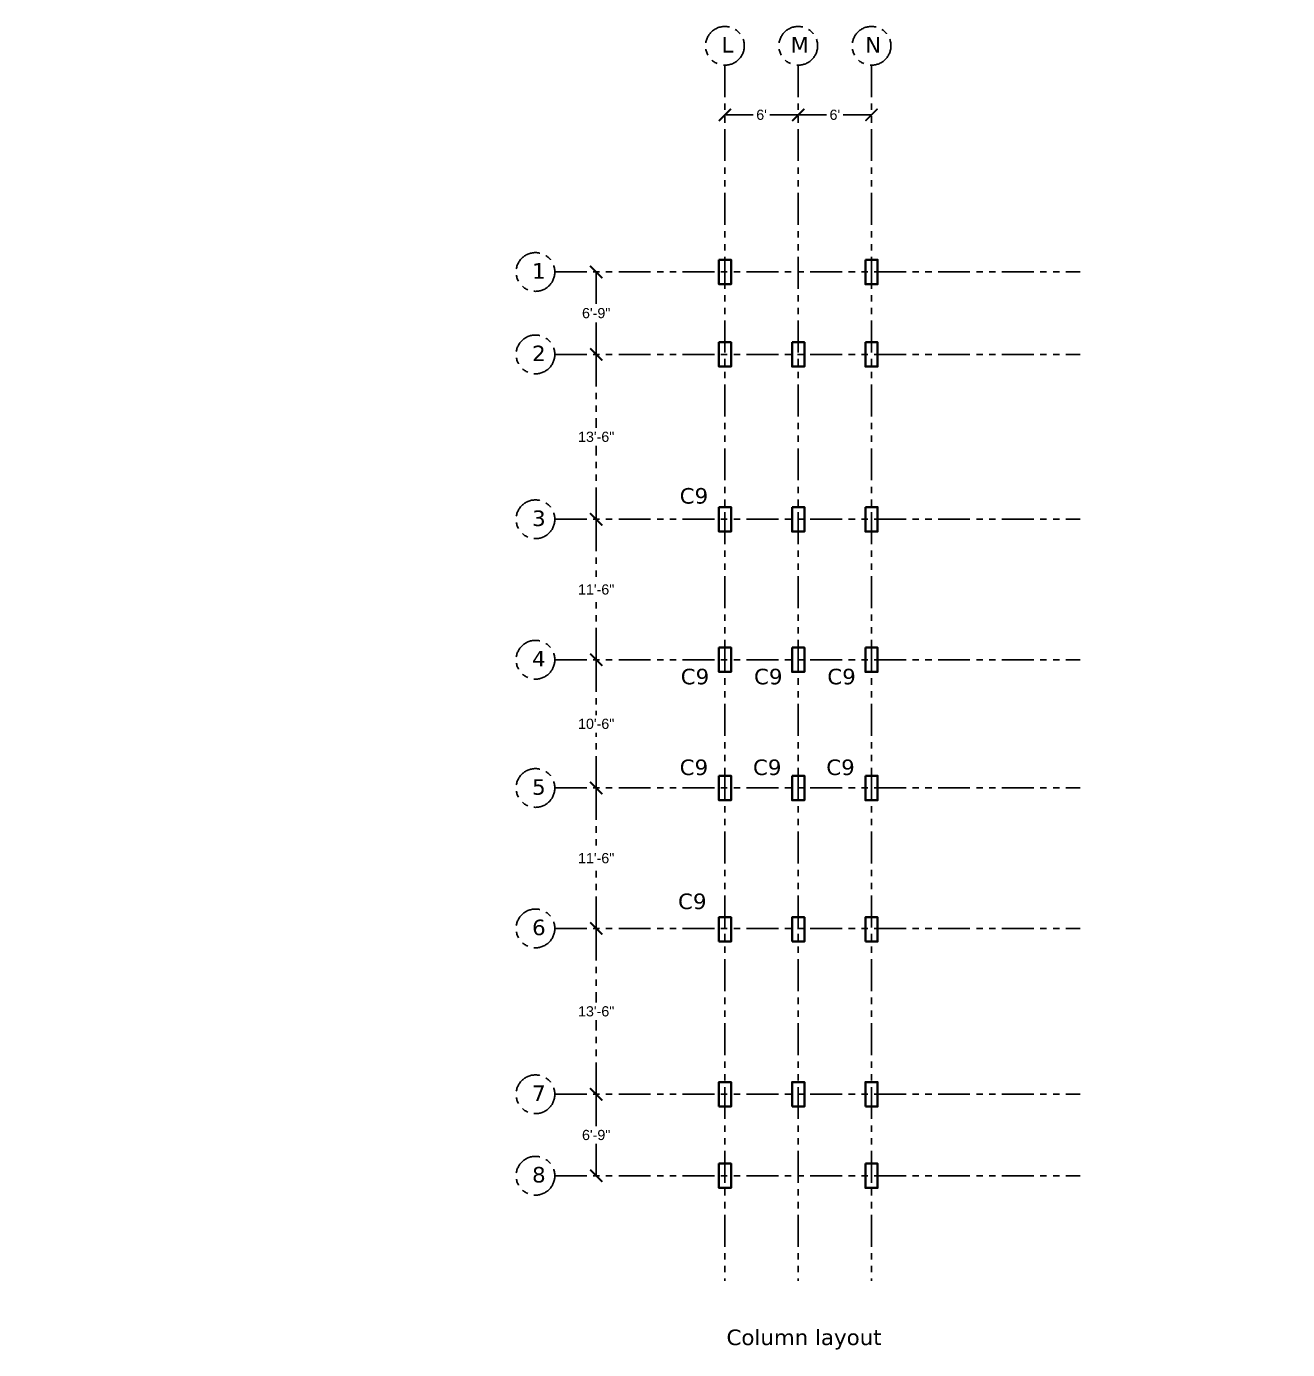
# Model space of a CAD drawing. Header units: feet. Extents: x 15113 to 123217, y -97269 to -8247.
# Drawn here: x 55367 to 56606, y -48833 to -47533 of the extents above; entities that cross this region are included whole.
import ezdxf

# ---------------------------------------------------------------- set-up
doc = ezdxf.new("R2010")
doc.units = ezdxf.units.FT
doc.header["$LTSCALE"] = 50.2
doc.header["$MEASUREMENT"] = 0
doc.header["$PDMODE"] = 3
doc.linetypes.add('PHANTOM2', pattern=[1.25, 0.625, -0.125, 0.125, -0.125, 0.125, -0.125])
doc.layers.get('0').update_dxf_attribs({"lineweight": 35})
doc.layers.add('drg seal txt', color=7, linetype='Continuous')
doc.layers.add('Str Column', color=50, linetype='Continuous', lineweight=35)
doc.layers.add('Str LBL', color=3, linetype='Continuous', lineweight=35)
doc.layers.add('Str grid', color=7, linetype='Continuous', true_color=0x17d337)
doc.styles.get("Standard").update_dxf_attribs({"font": 'arial.ttf'})
doc.dimstyles.new('Copy of Standard', dxfattribs={"dimscale": 40, "dimtxt": 0.25, "dimasz": 0.3, "dimexe": 0.18, "dimexo": 5, "dimgap": 0.09, "dimtad": 0, "dimtih": 1, "dimtoh": 1, "dimdec": 0, "dimzin": 0, "dimdsep": 46, "dimlunit": 4, "dimtxsty": 'Standard', "dimcen": 0.2, "dimse1": 1, "dimse2": 1, "dimadec": 0, "dimazin": 0, "dimtfac": 1, "dimtdec": 0, "dimtofl": 0, "dimtmove": 0, "dimatfit": 3, "dimfxl": 1, "dimtolj": 1, "dimtzin": 0, "dimarcsym": 0})

# ---------------------------------------------------------------- blocks, each defined once
blk = doc.blocks.new('_ArchTick')
at = {"color": 0, "linetype": 'ByBlock', "const_width": 0.15}
blk.add_lwpolyline([(-0.5, -0.5), (0.5, 0.5)], dxfattribs=at)
blk = doc.blocks.new('*D1051')
at = {"layer": 'Defpoints', "color": 0, "linetype": 'PHANTOM2', "transparency": 16777216}
for p in [(55927.2, -48155.2), (55927.2, -48281.2), (55927.2, -48281.2)]:
    blk.add_point(p, dxfattribs=at)
at = {"layer": 'Str grid', "color": 0, "linetype": 'PHANTOM2', "lineweight": -2, "transparency": 16777216}
for p, q in [((55927.2, -48155.2), (55927.2, -48209.5)), ((55927.2, -48281.2), (55927.2, -48226.9))]:
    blk.add_line(p, q, dxfattribs=at)
at = {"layer": 'Str grid', "color": 0, "linetype": 'PHANTOM2', "lineweight": -2, "transparency": 16777216, "xscale": 12, "yscale": 12, "zscale": 12}
for p, rotation in [((55927.2, -48155.2), 90), ((55927.2, -48281.2), 270)]:
    blk.add_blockref('_ArchTick', p, dxfattribs=dict(at, rotation=rotation))
at = {"layer": 'Str grid', "color": 0, "linetype": 'PHANTOM2', "transparency": 16777216, "insert": (55927.2, -48218.2), "char_height": 10, "attachment_point": 5}
blk.add_mtext('\\A1;10\'-6"', dxfattribs=at)
blk = doc.blocks.new('*D1043')
at = {"layer": 'Defpoints', "color": 0, "linetype": 'PHANTOM2', "transparency": 16777216}
for p in [(55927.2, -48017.2), (55927.2, -48155.2), (55927.2, -48155.2)]:
    blk.add_point(p, dxfattribs=at)
at = {"layer": 'Str grid', "color": 0, "linetype": 'PHANTOM2', "lineweight": -2, "transparency": 16777216}
for p, q in [((55927.2, -48017.2), (55927.2, -48077.5)), ((55927.2, -48155.2), (55927.2, -48094.9))]:
    blk.add_line(p, q, dxfattribs=at)
at = {"layer": 'Str grid', "color": 0, "linetype": 'PHANTOM2', "lineweight": -2, "transparency": 16777216, "xscale": 12, "yscale": 12, "zscale": 12}
for p, rotation in [((55927.2, -48017.2), 90), ((55927.2, -48155.2), 270)]:
    blk.add_blockref('_ArchTick', p, dxfattribs=dict(at, rotation=rotation))
at = {"layer": 'Str grid', "color": 0, "linetype": 'PHANTOM2', "transparency": 16777216, "insert": (55927.2, -48086.2), "char_height": 10, "attachment_point": 5}
blk.add_mtext('\\A1;11\'-6"', dxfattribs=at)
blk = doc.blocks.new('*D1044')
at = {"layer": 'Defpoints', "color": 0, "linetype": 'PHANTOM2', "transparency": 16777216}
for p in [(55927.2, -48582.2), (55927.2, -48662.2), (55927.2, -48662.2)]:
    blk.add_point(p, dxfattribs=at)
at = {"layer": 'Str grid', "color": 0, "linetype": 'PHANTOM2', "lineweight": -2, "transparency": 16777216}
for p, q in [((55927.2, -48582.2), (55927.2, -48613.5)), ((55927.2, -48662.2), (55927.2, -48630.9))]:
    blk.add_line(p, q, dxfattribs=at)
at = {"layer": 'Str grid', "color": 0, "linetype": 'PHANTOM2', "lineweight": -2, "transparency": 16777216, "xscale": 12, "yscale": 12, "zscale": 12}
for p, rotation in [((55927.2, -48582.2), 90), ((55927.2, -48662.2), 270)]:
    blk.add_blockref('_ArchTick', p, dxfattribs=dict(at, rotation=rotation))
at = {"layer": 'Str grid', "color": 0, "linetype": 'PHANTOM2', "transparency": 16777216, "insert": (55927.2, -48622.2), "char_height": 10, "attachment_point": 5}
blk.add_mtext('\\A1;6\'-9"', dxfattribs=at)
blk = doc.blocks.new('*D1045')
at = {"layer": 'Defpoints', "color": 0, "linetype": 'PHANTOM2', "transparency": 16777216}
for p in [(55927.2, -48419.2), (55927.2, -48582.2), (55927.2, -48582.2)]:
    blk.add_point(p, dxfattribs=at)
at = {"layer": 'Str grid', "color": 0, "linetype": 'PHANTOM2', "lineweight": -2, "transparency": 16777216}
for p, q in [((55927.2, -48419.2), (55927.2, -48492)), ((55927.2, -48582.2), (55927.2, -48509.4))]:
    blk.add_line(p, q, dxfattribs=at)
at = {"layer": 'Str grid', "color": 0, "linetype": 'PHANTOM2', "lineweight": -2, "transparency": 16777216, "xscale": 12, "yscale": 12, "zscale": 12}
for p, rotation in [((55927.2, -48419.2), 90), ((55927.2, -48582.2), 270)]:
    blk.add_blockref('_ArchTick', p, dxfattribs=dict(at, rotation=rotation))
at = {"layer": 'Str grid', "color": 0, "linetype": 'PHANTOM2', "transparency": 16777216, "insert": (55927.2, -48500.7), "char_height": 10, "attachment_point": 5}
blk.add_mtext('\\A1;13\'-6"', dxfattribs=at)
blk = doc.blocks.new('*D1046')
at = {"layer": 'Defpoints', "color": 0, "linetype": 'PHANTOM2', "transparency": 16777216}
for p in [(55927.2, -48281.2), (55927.2, -48419.2), (55927.2, -48419.2)]:
    blk.add_point(p, dxfattribs=at)
at = {"layer": 'Str grid', "color": 0, "linetype": 'PHANTOM2', "lineweight": -2, "transparency": 16777216}
for p, q in [((55927.2, -48281.2), (55927.2, -48341.5)), ((55927.2, -48419.2), (55927.2, -48358.9))]:
    blk.add_line(p, q, dxfattribs=at)
at = {"layer": 'Str grid', "color": 0, "linetype": 'PHANTOM2', "lineweight": -2, "transparency": 16777216, "xscale": 12, "yscale": 12, "zscale": 12}
for p, rotation in [((55927.2, -48281.2), 90), ((55927.2, -48419.2), 270)]:
    blk.add_blockref('_ArchTick', p, dxfattribs=dict(at, rotation=rotation))
at = {"layer": 'Str grid', "color": 0, "linetype": 'PHANTOM2', "transparency": 16777216, "insert": (55927.2, -48350.2), "char_height": 10, "attachment_point": 5}
blk.add_mtext('\\A1;11\'-6"', dxfattribs=at)
blk = doc.blocks.new('*D1047')
at = {"layer": 'Defpoints', "color": 0, "linetype": 'PHANTOM2', "transparency": 16777216}
for p in [(56053.7, -47619.8), (56125.7, -47619.8), (56125.7, -47619.8)]:
    blk.add_point(p, dxfattribs=at)
at = {"layer": 'Str grid', "color": 0, "linetype": 'PHANTOM2', "lineweight": -2, "transparency": 16777216}
for p, q in [((56053.7, -47619.8), (56081.5, -47619.8)), ((56125.7, -47619.8), (56097.9, -47619.8))]:
    blk.add_line(p, q, dxfattribs=at)
at = {"layer": 'Str grid', "color": 0, "linetype": 'PHANTOM2', "lineweight": -2, "transparency": 16777216, "xscale": 12, "yscale": 12, "zscale": 12, "rotation": 180}
blk.add_blockref('_ArchTick', (56053.7, -47619.8), dxfattribs=at)
at = {"layer": 'Str grid', "color": 0, "linetype": 'PHANTOM2', "lineweight": -2, "transparency": 16777216, "xscale": 12, "yscale": 12, "zscale": 12}
blk.add_blockref('_ArchTick', (56125.7, -47619.8), dxfattribs=at)
at = {"layer": 'Str grid', "color": 0, "linetype": 'PHANTOM2', "transparency": 16777216, "insert": (56089.7, -47619.8), "char_height": 10, "attachment_point": 5}
blk.add_mtext("\\A1;6'", dxfattribs=at)
blk = doc.blocks.new('*D1048')
at = {"layer": 'Defpoints', "color": 0, "linetype": 'PHANTOM2', "transparency": 16777216}
for p in [(56125.7, -47619.8), (56197.7, -47619.8), (56197.7, -47619.8)]:
    blk.add_point(p, dxfattribs=at)
at = {"layer": 'Str grid', "color": 0, "linetype": 'PHANTOM2', "lineweight": -2, "transparency": 16777216}
for p, q in [((56125.7, -47619.8), (56153.5, -47619.8)), ((56197.7, -47619.8), (56169.9, -47619.8))]:
    blk.add_line(p, q, dxfattribs=at)
at = {"layer": 'Str grid', "color": 0, "linetype": 'PHANTOM2', "lineweight": -2, "transparency": 16777216, "xscale": 12, "yscale": 12, "zscale": 12, "rotation": 180}
blk.add_blockref('_ArchTick', (56125.7, -47619.8), dxfattribs=at)
at = {"layer": 'Str grid', "color": 0, "linetype": 'PHANTOM2', "lineweight": -2, "transparency": 16777216, "xscale": 12, "yscale": 12, "zscale": 12}
blk.add_blockref('_ArchTick', (56197.7, -47619.8), dxfattribs=at)
at = {"layer": 'Str grid', "color": 0, "linetype": 'PHANTOM2', "transparency": 16777216, "insert": (56161.7, -47619.8), "char_height": 10, "attachment_point": 5}
blk.add_mtext("\\A1;6'", dxfattribs=at)
blk = doc.blocks.new('*D1049')
at = {"layer": 'Defpoints', "color": 0, "linetype": 'PHANTOM2', "transparency": 16777216}
for p in [(55927.2, -47855.2), (55927.2, -48017.2), (55927.2, -48017.2)]:
    blk.add_point(p, dxfattribs=at)
at = {"layer": 'Str grid', "color": 0, "linetype": 'PHANTOM2', "lineweight": -2, "transparency": 16777216}
for p, q in [((55927.2, -47855.2), (55927.2, -47927.5)), ((55927.2, -48017.2), (55927.2, -47944.9))]:
    blk.add_line(p, q, dxfattribs=at)
at = {"layer": 'Str grid', "color": 0, "linetype": 'PHANTOM2', "lineweight": -2, "transparency": 16777216, "xscale": 12, "yscale": 12, "zscale": 12}
for p, rotation in [((55927.2, -47855.2), 90), ((55927.2, -48017.2), 270)]:
    blk.add_blockref('_ArchTick', p, dxfattribs=dict(at, rotation=rotation))
at = {"layer": 'Str grid', "color": 0, "linetype": 'PHANTOM2', "transparency": 16777216, "insert": (55927.2, -47936.2), "char_height": 10, "attachment_point": 5}
blk.add_mtext('\\A1;13\'-6"', dxfattribs=at)
blk = doc.blocks.new('*D1050')
at = {"layer": 'Defpoints', "color": 0, "linetype": 'PHANTOM2', "transparency": 16777216}
for p in [(55927.2, -47774.2), (55927.2, -47855.2), (55927.2, -47855.2)]:
    blk.add_point(p, dxfattribs=at)
at = {"layer": 'Str grid', "color": 0, "linetype": 'PHANTOM2', "lineweight": -2, "transparency": 16777216}
for p, q in [((55927.2, -47774.2), (55927.2, -47806)), ((55927.2, -47855.2), (55927.2, -47823.4))]:
    blk.add_line(p, q, dxfattribs=at)
at = {"layer": 'Str grid', "color": 0, "linetype": 'PHANTOM2', "lineweight": -2, "transparency": 16777216, "xscale": 12, "yscale": 12, "zscale": 12}
for p, rotation in [((55927.2, -47774.2), 90), ((55927.2, -47855.2), 270)]:
    blk.add_blockref('_ArchTick', p, dxfattribs=dict(at, rotation=rotation))
at = {"layer": 'Str grid', "color": 0, "linetype": 'PHANTOM2', "transparency": 16777216, "insert": (55927.2, -47814.7), "char_height": 10, "attachment_point": 5}
blk.add_mtext('\\A1;6\'-9"', dxfattribs=at)
blk = doc.blocks.new('*D1069')
at = {"layer": 'Defpoints', "color": 0, "linetype": 'PHANTOM2', "transparency": 16777216}
for p in [(59402.8, -48172.5), (42253.6, -48298.5), (59402.8, -48298.5)]:
    blk.add_point(p, dxfattribs=at)
at = {"layer": 'Str grid', "color": 0, "linetype": 'PHANTOM2', "lineweight": -2, "transparency": 16777216}
for p, q in [((59402.8, -48172.5), (59402.8, -48226.8)), ((59402.8, -48298.5), (59402.8, -48244.2))]:
    blk.add_line(p, q, dxfattribs=at)
at = {"layer": 'Str grid', "color": 0, "linetype": 'PHANTOM2', "lineweight": -2, "transparency": 16777216, "xscale": 12, "yscale": 12, "zscale": 12}
for p, rotation in [((59402.8, -48172.5), 90), ((59402.8, -48298.5), 270)]:
    blk.add_blockref('_ArchTick', p, dxfattribs=dict(at, rotation=rotation))
at = {"layer": 'Str grid', "color": 0, "linetype": 'PHANTOM2', "transparency": 16777216, "insert": (59402.8, -48235.5), "char_height": 10, "attachment_point": 5}
blk.add_mtext('\\A1;10\'-6"', dxfattribs=at)

msp = doc.modelspace()

# ---------------------------------------------------------------- linework, layer by layer
at = {"layer": 'Str Column', "color": 2, "linetype": 'Continuous'}
for points in [[(56047.7, -47762.2), (56059.7, -47762.2), (56059.7, -47786.2), (56047.7, -47786.2)], [(56191.7, -47762.2), (56203.7, -47762.2), (56203.7, -47786.2), (56191.7, -47786.2)], [(56047.7, -47843.2), (56059.7, -47843.2), (56059.7, -47867.2), (56047.7, -47867.2)], [(56119.7, -47843.2), (56131.7, -47843.2), (56131.7, -47867.2), (56119.7, -47867.2)], [(56191.7, -47843.2), (56203.7, -47843.2), (56203.7, -47867.2), (56191.7, -47867.2)], [(56047.7, -48005.2), (56059.7, -48005.2), (56059.7, -48029.2), (56047.7, -48029.2)], [(56119.7, -48005.2), (56131.7, -48005.2), (56131.7, -48029.2), (56119.7, -48029.2)], [(56191.7, -48005.2), (56203.7, -48005.2), (56203.7, -48029.2), (56191.7, -48029.2)], [(56047.7, -48143.2), (56059.7, -48143.2), (56059.7, -48167.2), (56047.7, -48167.2)], [(56119.7, -48143.2), (56131.7, -48143.2), (56131.7, -48167.2), (56119.7, -48167.2)], [(56191.7, -48143.2), (56203.7, -48143.2), (56203.7, -48167.2), (56191.7, -48167.2)], [(56047.7, -48269.2), (56059.7, -48269.2), (56059.7, -48293.2), (56047.7, -48293.2)], [(56119.7, -48269.2), (56131.7, -48269.2), (56131.7, -48293.2), (56119.7, -48293.2)], [(56191.7, -48269.2), (56203.7, -48269.2), (56203.7, -48293.2), (56191.7, -48293.2)], [(56047.7, -48432.16482), (56059.7, -48432.16482), (56059.7, -48408.16482), (56047.7, -48408.16482)], [(56119.7, -48432.16482), (56131.7, -48432.16482), (56131.7, -48408.16482), (56119.7, -48408.16482)], [(56191.7, -48432.16482), (56203.7, -48432.16482), (56203.7, -48408.16482), (56191.7, -48408.16482)], [(56047.7, -48594.16482), (56059.7, -48594.16482), (56059.7, -48570.16482), (56047.7, -48570.16482)], [(56119.7, -48594.16482), (56131.7, -48594.16482), (56131.7, -48570.16482), (56119.7, -48570.16482)], [(56191.7, -48594.16482), (56203.7, -48594.16482), (56203.7, -48570.16482), (56191.7, -48570.16482)], [(56047.7, -48650.2), (56059.7, -48650.2), (56059.7, -48674.2), (56047.7, -48674.2)], [(56191.7, -48650.2), (56203.7, -48650.2), (56203.7, -48674.2), (56191.7, -48674.2)]]:
    msp.add_lwpolyline(points, close=True, dxfattribs=at)
at = {"layer": 'Str grid', "color": 0, "linetype": 'PHANTOM2'}
for p, q in [((56053.7, -47571.02965), (56053.7, -48765.3)), ((56125.7, -47571.02965), (56125.7, -48765.3)), ((56197.7, -47571.02965), (56197.7, -48765.3)), ((55886.5673, -47774.2), (56402.60574, -47774.2)), ((55886.5673, -47855.2), (56402.60574, -47855.2)), ((55886.5673, -48017.2), (56402.60574, -48017.2)), ((55886.5673, -48155.2), (56402.60574, -48155.2)), ((55886.5673, -48281.2), (56402.60574, -48281.2)), ((55886.5673, -48419.2), (56402.60574, -48419.2)), ((55886.5673, -48582.16482), (56402.60574, -48582.16482)), ((55886.5673, -48662.2), (56402.60574, -48662.2))]:
    msp.add_line(p, q, dxfattribs=at)
for centre in [(56053.7, -47552.00206), (56125.7, -47552.00206), (56197.7, -47552.00206), (55867.53971, -47774.2), (55867.53971, -47855.2), (55867.53971, -48017.2), (55867.53971, -48155.2), (55867.53971, -48281.2), (55867.53971, -48419.2), (55867.53971, -48582.16482), (55867.53971, -48662.2)]:
    msp.add_circle(centre, 19.02759, dxfattribs=at)

# ---------------------------------------------------------------- texts
at = {"layer": 'drg seal txt', "char_height": 15.2852164, "width": 2687.8083334, "attachment_point": 1}
for s, insert in [('{\\fVerdana|b0|i0|c0|p34;L}', (56050.27099, -47543.34352)), ('{\\fVerdana|b0|i0|c0|p34;M}', (56118.07099, -47543.34352)), ('{\\fVerdana|b0|i0|c0|p34;N}', (56191.37672, -47543.34352)), ('{\\fVerdana|b0|i0|c0|p34;1}', (55864.2205, -47765.54146)), ('{\\fVerdana|b0|i0|c0|p34;2}', (55864.2205, -47846.54146)), ('{\\fVerdana|b0|i0|c0|p34;3}', (55864.2205, -48008.54146)), ('{\\fVerdana|b0|i0|c0|p34;4}', (55864.2205, -48146.54146)), ('{\\fVerdana|b0|i0|c0|p34;5}', (55864.2205, -48272.54146)), ('{\\fVerdana|b0|i0|c0|p34;6}', (55864.2205, -48410.54146)), ('{\\fVerdana|b0|i0|c0|p34;7}', (55864.2205, -48573.50629)), ('{\\fVerdana|b0|i0|c0|p34;8}', (55864.2205, -48653.54146)), ('{\\fVerdana|b0|i0|c0|p34;Column layout}', (56055.22113, -48813.30142))]:
    msp.add_mtext(s, dxfattribs=dict(at, insert=insert))
at = {"layer": 'Str LBL', "char_height": 15.2852164, "width": 28.177633, "attachment_point": 1}
for insert in [(56009.22746, -47986.51124), (56010.25679, -48164.06609), (56082.25679, -48164.06609), (56154.25679, -48164.06609), (56009.22746, -48253.21124), (56081.22746, -48253.21124), (56153.22746, -48253.21124), (56007.62746, -48384.91124)]:
    msp.add_mtext('{\\fVerdana|b0|i0|c0|p34;C9}', dxfattribs=dict(at, insert=insert))

# ---------------------------------------------------------------- dimensions: what is measured, and where the dimension line sits
at = {"layer": 'Str grid', "color": 0, "linetype": 'PHANTOM2'}
for base, p1, p2, picture, middle in [((56125.7, -47619.8), (56053.7, -47619.8), (56125.7, -47619.8), '*D1047', (56089.7, -47619.8)), ((56197.7, -47619.8), (56125.7, -47619.8), (56197.7, -47619.8), '*D1048', (56161.7, -47619.8))]:
    dim = msp.add_linear_dim(base=base, p1=p1, p2=p2, dimstyle='Copy of Standard', override={"dimblk": 'ArchTick'}, dxfattribs=at)
    dim.commit()
    dim.dimension.update_dxf_attribs({"geometry": picture, "text_midpoint": middle})
for base, p1, p2, picture, middle in [((55927.15985, -47855.2), (55927.15985, -47774.2), (55927.15985, -47855.2), '*D1050', (55927.15985, -47814.7)), ((55927.15985, -48017.2), (55927.15985, -47855.2), (55927.15985, -48017.2), '*D1049', (55927.15985, -47936.2)), ((55927.15985, -48155.2), (55927.15985, -48017.2), (55927.15985, -48155.2), '*D1043', (55927.15985, -48086.2)), ((55927.15985, -48281.2), (55927.15985, -48155.2), (55927.15985, -48281.2), '*D1051', (55927.15985, -48218.2)), ((59402.75985, -48298.5), (59402.75985, -48172.5), (42253.55418, -48298.5), '*D1069', (59402.75985, -48235.5)), ((55927.15985, -48419.2), (55927.15985, -48281.2), (55927.15985, -48419.2), '*D1046', (55927.15985, -48350.2))]:
    dim = msp.add_linear_dim(base=base, p1=p1, p2=p2, angle=90, dimstyle='Copy of Standard', override={"dimblk": 'ArchTick'}, dxfattribs=at)
    dim.commit()
    dim.dimension.update_dxf_attribs({"geometry": picture, "text_midpoint": middle})
for base, p1, p2, text, picture, middle in [((55927.15985, -48582.16482), (55927.15985, -48419.2), (55927.15985, -48582.16482), '13\'-6"', '*D1045', (55927.15985, -48500.68241)), ((55927.15985, -48662.2), (55927.15985, -48582.16482), (55927.15985, -48662.2), '6\'-9"', '*D1044', (55927.15985, -48622.18241))]:
    dim = msp.add_linear_dim(base=base, p1=p1, p2=p2, angle=90, text=text, dimstyle='Copy of Standard', override={"dimblk": 'ArchTick'}, dxfattribs=at)
    dim.commit()
    dim.dimension.update_dxf_attribs({"geometry": picture, "text_midpoint": middle})

doc.saveas('drawing.dxf')
